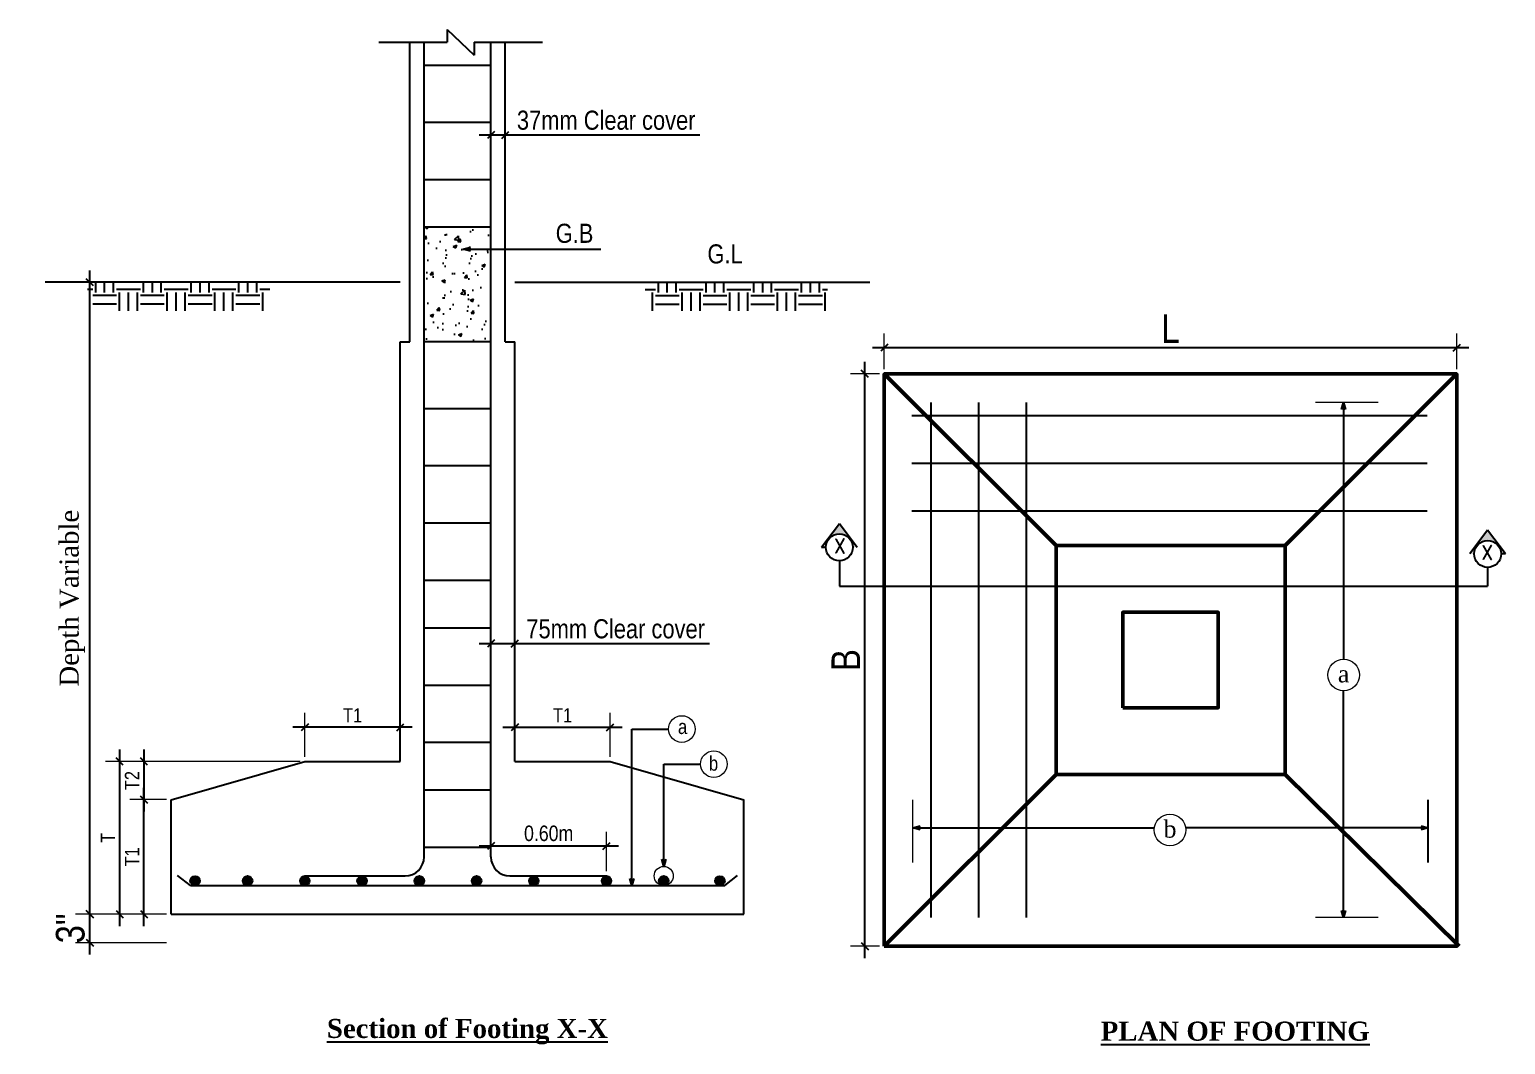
# Model space of a CAD drawing. Header units: inches. Extents: x -4010 to 92088, y -38563 to -1318.
# Drawn here: x 52288.8 to 52443.5, y -29858.7 to -29752.3 of the extents above; entities that cross this region are included whole.
import ezdxf

# ---------------------------------------------------------------- set-up
doc = ezdxf.new("R2010")
doc.units = ezdxf.units.IN
doc.header["$MEASUREMENT"] = 0
doc.header["$PDMODE"] = 99
doc.layers.add('Column', color=2, linetype='Continuous', lineweight=50)
doc.layers.add('DIM', color=7, linetype='Continuous', lineweight=15)
for name, color, linetype in [('con_out1', 2, 'Continuous'), ('Hatch', 3, 'Continuous'), ('Rod', 1, 'Continuous'), ('Tax', 250, 'Continuous'), ('TEX', 7, 'Continuous')]:
    doc.layers.add(name, color=color, linetype=linetype)
doc.styles.add('SECTION', font='romand.shx', dxfattribs={"height": 100})
doc.styles.get("Standard").update_dxf_attribs({"font": 'ARIALN.TTF'})
doc.dimstyles.new('_20', dxfattribs={"dimscale": 0.25, "dimtxt": 7, "dimasz": 5, "dimexe": 6, "dimexo": 2, "dimgap": 2, "dimtad": 1, "dimdec": 1, "dimzin": 3, "dimdsep": 46, "dimlunit": 4, "dimtxsty": 'Standard', "dimblk": 'OBLIQUE', "dimcen": 0, "dimdle": 5, "dimclrt": 7, "dimazin": 0, "dimtfac": 0.0375, "dimtdec": 1, "dimtofl": 0, "dimtmove": 0, "dimatfit": 3, "dimldrblk": 'OPEN30', "dimfxl": 6, "dimtvp": 0.8, "dimtolj": 1, "dimtzin": 0, "dimlwe": -1, "dimarcsym": 0})

# ---------------------------------------------------------------- blocks, each defined once
blk = doc.blocks.new('_Oblique')
at = {"color": 0, "linetype": 'ByBlock', "lineweight": -2}
blk.add_line((-0.5, -0.5), (0.5, 0.5), dxfattribs=at)
blk = doc.blocks.new('_Open30')
at = {"color": 0, "linetype": 'ByBlock', "lineweight": -2}
for p, q in [((-1, 0.27), (0, 0)), ((0, 0), (-1, -0.27)), ((0, 0), (-1, 0))]:
    blk.add_line(p, q, dxfattribs=at)
blk = doc.blocks.new('*D1127')
at = {"layer": 'Defpoints', "color": 0}
for p in [(52339.7, -29816.71), (52339.7, -29817.79), (52337.2, -29821.09)]:
    blk.add_point(p, dxfattribs=at)
at = {"layer": 'DIM', "color": 0}
for p, q in [((52337.2, -29820.59), (52337.2, -29815.21)), ((52339.7, -29817.29), (52339.7, -29815.21))]:
    blk.add_line(p, q, dxfattribs=at)
at = {"layer": 'DIM', "color": 0, "lineweight": -2}
for p, q in [((52335.95, -29816.71), (52339.7, -29816.71)), ((52339.7, -29816.71), (52360.09, -29816.71))]:
    blk.add_line(p, q, dxfattribs=at)
at = {"layer": 'DIM', "color": 0, "lineweight": -2, "xscale": 0.75, "yscale": 0.75, "zscale": 0.75, "rotation": 180}
blk.add_blockref('_Oblique', (52337.2, -29816.71), dxfattribs=at)
at = {"layer": 'DIM', "color": 0, "lineweight": -2, "xscale": 0.75, "yscale": 0.75, "zscale": 0.75}
blk.add_blockref('_Oblique', (52339.7, -29816.71), dxfattribs=at)
at = {"layer": 'DIM', "color": 7, "insert": (52350.27, -29815.18), "char_height": 3, "attachment_point": 5}
blk.add_mtext('\\A1;{\\H0.6667x;75mm Clear cover}', dxfattribs=at)
blk = doc.blocks.new('*D1122')
at = {"layer": 'Defpoints', "color": 0}
for p in [(52337.2, -29764.47), (52338.7, -29763.39), (52338.7, -29764.77)]:
    blk.add_point(p, dxfattribs=at)
at = {"layer": 'DIM', "color": 0}
for p, q in [((52337.2, -29763.97), (52337.2, -29761.89)), ((52338.7, -29764.27), (52338.7, -29761.89))]:
    blk.add_line(p, q, dxfattribs=at)
at = {"layer": 'DIM', "color": 0, "lineweight": -2}
for p, q in [((52335.95, -29763.39), (52338.7, -29763.39)), ((52338.7, -29763.39), (52359.1, -29763.39))]:
    blk.add_line(p, q, dxfattribs=at)
at = {"layer": 'DIM', "color": 0, "lineweight": -2, "xscale": 0.75, "yscale": 0.75, "zscale": 0.75, "rotation": 180}
blk.add_blockref('_Oblique', (52337.2, -29763.39), dxfattribs=at)
at = {"layer": 'DIM', "color": 0, "lineweight": -2, "xscale": 0.75, "yscale": 0.75, "zscale": 0.75}
blk.add_blockref('_Oblique', (52338.7, -29763.39), dxfattribs=at)
at = {"layer": 'DIM', "color": 7, "insert": (52349.28, -29761.86), "char_height": 3, "attachment_point": 5}
blk.add_mtext('\\A1;{\\H0.6667x;37mm Clear cover}', dxfattribs=at)
blk = doc.blocks.new('*D1128')
at = {"layer": 'Defpoints', "color": 0}
for p in [(52295.16, -29778.84), (52321.38, -29778.84), (52303.7, -29845.08)]:
    blk.add_point(p, dxfattribs=at)
at = {"layer": 'DIM', "color": 0, "lineweight": -2}
blk.add_line((52295.16, -29846.33), (52295.16, -29777.59), dxfattribs=at)
at = {"layer": 'DIM', "color": 0}
for p, q in [((52320.88, -29778.84), (52293.66, -29778.84)), ((52303.2, -29845.08), (52293.66, -29845.08))]:
    blk.add_line(p, q, dxfattribs=at)
at = {"layer": 'DIM', "color": 0, "lineweight": -2, "xscale": 0.75, "yscale": 0.75, "zscale": 0.75}
for p, rotation in [((52295.16, -29778.84), 90), ((52295.16, -29845.08), 270)]:
    blk.add_blockref('_Oblique', p, dxfattribs=dict(at, rotation=rotation))
at = {"layer": 'DIM', "color": 7, "insert": (52293.32, -29811.96), "char_height": 3, "attachment_point": 5, "rotation": 90}
blk.add_mtext('\\A1;{\\fTimes New Roman|b0|i0|c0|p18;\\H0.6667x;\\C256;Depth Variable}', dxfattribs=at)
blk = doc.blocks.new('*D1129')
at = {"layer": 'Defpoints', "color": 0}
for p in [(52317.7, -29825.49), (52317.7, -29829.08), (52327.7, -29829.08)]:
    blk.add_point(p, dxfattribs=at)
at = {"layer": 'DIM', "color": 0}
for p, q in [((52317.7, -29828.58), (52317.7, -29823.99)), ((52327.7, -29828.58), (52327.7, -29823.99))]:
    blk.add_line(p, q, dxfattribs=at)
at = {"layer": 'DIM', "color": 0, "lineweight": -2}
blk.add_line((52328.95, -29825.49), (52316.45, -29825.49), dxfattribs=at)
at = {"layer": 'DIM', "color": 0, "lineweight": -2, "xscale": 0.75, "yscale": 0.75, "zscale": 0.75, "rotation": 180}
blk.add_blockref('_Oblique', (52317.7, -29825.49), dxfattribs=at)
at = {"layer": 'DIM', "color": 0, "lineweight": -2, "xscale": 0.75, "yscale": 0.75, "zscale": 0.75}
blk.add_blockref('_Oblique', (52327.7, -29825.49), dxfattribs=at)
at = {"layer": 'DIM', "color": 7, "insert": (52322.7, -29824.24), "char_height": 3, "attachment_point": 5}
blk.add_mtext('\\A1;{\\H0.5x;\\C7;T1}', dxfattribs=at)
blk = doc.blocks.new('*D1130')
at = {"layer": 'Defpoints', "color": 0}
for p in [(52349.7, -29825.49), (52339.7, -29829.08), (52349.7, -29829.08)]:
    blk.add_point(p, dxfattribs=at)
at = {"layer": 'DIM', "color": 0}
for p, q in [((52339.7, -29828.58), (52339.7, -29823.99)), ((52349.7, -29828.58), (52349.7, -29823.99))]:
    blk.add_line(p, q, dxfattribs=at)
at = {"layer": 'DIM', "color": 0, "lineweight": -2}
blk.add_line((52338.45, -29825.49), (52350.95, -29825.49), dxfattribs=at)
at = {"layer": 'DIM', "color": 0, "lineweight": -2, "xscale": 0.75, "yscale": 0.75, "zscale": 0.75, "rotation": 180}
blk.add_blockref('_Oblique', (52339.7, -29825.49), dxfattribs=at)
at = {"layer": 'DIM', "color": 0, "lineweight": -2, "xscale": 0.75, "yscale": 0.75, "zscale": 0.75}
blk.add_blockref('_Oblique', (52349.7, -29825.49), dxfattribs=at)
at = {"layer": 'DIM', "color": 7, "insert": (52344.7, -29824.24), "char_height": 3, "attachment_point": 5}
blk.add_mtext('\\A1;{\\H0.5x;\\C7;T1}', dxfattribs=at)
blk = doc.blocks.new('*D1131')
at = {"layer": 'Defpoints', "color": 0}
for p in [(52300.84, -29833.08), (52303.7, -29833.08), (52303.45, -29845.08)]:
    blk.add_point(p, dxfattribs=at)
at = {"layer": 'DIM', "color": 0, "lineweight": -2}
blk.add_line((52300.84, -29846.33), (52300.84, -29831.83), dxfattribs=at)
at = {"layer": 'DIM', "color": 0}
for p, q in [((52303.2, -29833.08), (52299.34, -29833.08)), ((52302.95, -29845.08), (52299.34, -29845.08))]:
    blk.add_line(p, q, dxfattribs=at)
at = {"layer": 'DIM', "color": 0, "lineweight": -2, "xscale": 0.75, "yscale": 0.75, "zscale": 0.75}
for p, rotation in [((52300.84, -29833.08), 90), ((52300.84, -29845.08), 270)]:
    blk.add_blockref('_Oblique', p, dxfattribs=dict(at, rotation=rotation))
at = {"layer": 'DIM', "color": 7, "insert": (52299.59, -29839.08), "char_height": 3, "attachment_point": 5, "rotation": 90}
blk.add_mtext('\\A1;{\\H0.5x;\\C7;T1}', dxfattribs=at)
blk = doc.blocks.new('*D1132')
at = {"layer": 'Defpoints', "color": 0}
for p in [(52317.7, -29829.08), (52300.84, -29833.08), (52303.7, -29833.08)]:
    blk.add_point(p, dxfattribs=at)
at = {"layer": 'DIM', "color": 0, "lineweight": -2}
blk.add_line((52300.84, -29827.83), (52300.84, -29834.33), dxfattribs=at)
at = {"layer": 'DIM', "color": 0}
for p, q in [((52317.2, -29829.08), (52299.34, -29829.08)), ((52303.2, -29833.08), (52299.34, -29833.08))]:
    blk.add_line(p, q, dxfattribs=at)
at = {"layer": 'DIM', "color": 0, "lineweight": -2, "xscale": 0.75, "yscale": 0.75, "zscale": 0.75}
for p, rotation in [((52300.84, -29829.08), 90), ((52300.84, -29833.08), 270)]:
    blk.add_blockref('_Oblique', p, dxfattribs=dict(at, rotation=rotation))
at = {"layer": 'DIM', "color": 7, "insert": (52299.59, -29831.08), "char_height": 3, "attachment_point": 5, "rotation": 90}
blk.add_mtext('\\A1;{\\H0.5x;\\C7;T2}', dxfattribs=at)
blk = doc.blocks.new('*D1133')
at = {"layer": 'Defpoints', "color": 0}
for p in [(52298.3, -29829.08), (52317.7, -29829.08), (52303.7, -29845.08)]:
    blk.add_point(p, dxfattribs=at)
at = {"layer": 'DIM', "color": 0, "lineweight": -2}
blk.add_line((52298.3, -29846.33), (52298.3, -29827.83), dxfattribs=at)
at = {"layer": 'DIM', "color": 0}
for p, q in [((52317.2, -29829.08), (52296.8, -29829.08)), ((52303.2, -29845.08), (52296.8, -29845.08))]:
    blk.add_line(p, q, dxfattribs=at)
at = {"layer": 'DIM', "color": 0, "lineweight": -2, "xscale": 0.75, "yscale": 0.75, "zscale": 0.75}
for p, rotation in [((52298.3, -29829.08), 90), ((52298.3, -29845.08), 270)]:
    blk.add_blockref('_Oblique', p, dxfattribs=dict(at, rotation=rotation))
at = {"layer": 'DIM', "color": 7, "insert": (52297.05, -29837.08), "char_height": 3, "attachment_point": 5, "rotation": 90}
blk.add_mtext('\\A1;{\\H0.5x;\\C7;T}', dxfattribs=at)
blk = doc.blocks.new('*D1134')
at = {"layer": 'Defpoints', "color": 0}
for p in [(52337.2, -29837.94), (52337.2, -29838.09), (52349.31, -29841.08)]:
    blk.add_point(p, dxfattribs=at)
at = {"layer": 'DIM', "color": 0}
for p, q in [((52337.2, -29837.59), (52337.2, -29836.44)), ((52349.31, -29840.58), (52349.31, -29836.44))]:
    blk.add_line(p, q, dxfattribs=at)
at = {"layer": 'DIM', "color": 0, "lineweight": -2}
blk.add_line((52350.56, -29837.94), (52335.95, -29837.94), dxfattribs=at)
at = {"layer": 'DIM', "color": 0, "lineweight": -2, "xscale": 0.75, "yscale": 0.75, "zscale": 0.75, "rotation": 180}
blk.add_blockref('_Oblique', (52337.2, -29837.94), dxfattribs=at)
at = {"layer": 'DIM', "color": 0, "lineweight": -2, "xscale": 0.75, "yscale": 0.75, "zscale": 0.75}
blk.add_blockref('_Oblique', (52349.31, -29837.94), dxfattribs=at)
at = {"layer": 'DIM', "color": 7, "insert": (52343.25, -29836.62), "char_height": 3, "attachment_point": 5}
blk.add_mtext('\\A1;{\\H0.54x;0.60m}', dxfattribs=at)
blk = doc.blocks.new('*D1123')
at = {"layer": 'Defpoints', "color": 0}
for p in [(52295.16, -29845.08), (52303.45, -29845.08), (52303.7, -29848.08)]:
    blk.add_point(p, dxfattribs=at)
at = {"layer": 'DIM', "color": 0, "lineweight": -2}
blk.add_line((52295.16, -29849.33), (52295.16, -29843.83), dxfattribs=at)
at = {"layer": 'DIM', "color": 0}
for p, q in [((52302.95, -29845.08), (52293.66, -29845.08)), ((52303.2, -29848.08), (52293.66, -29848.08))]:
    blk.add_line(p, q, dxfattribs=at)
at = {"layer": 'DIM', "color": 0, "lineweight": -2, "xscale": 0.75, "yscale": 0.75, "zscale": 0.75}
for p, rotation in [((52295.16, -29845.08), 90), ((52295.16, -29848.08), 270)]:
    blk.add_blockref('_Oblique', p, dxfattribs=dict(at, rotation=rotation))
at = {"layer": 'DIM', "color": 7, "insert": (52293.13, -29846.58), "char_height": 3, "attachment_point": 5, "rotation": 90}
blk.add_mtext('\\A1;{\\C7;3"}', dxfattribs=at)
blk = doc.blocks.new('*D1135')
at = {"layer": 'Defpoints', "color": 0}
for p in [(52378.42, -29785.7), (52378.42, -29788.44), (52438.42, -29788.44)]:
    blk.add_point(p, dxfattribs=at)
at = {"layer": 'DIM', "color": 0}
for p, q in [((52378.42, -29787.94), (52378.42, -29784.2)), ((52438.42, -29787.94), (52438.42, -29784.2))]:
    blk.add_line(p, q, dxfattribs=at)
at = {"layer": 'DIM', "color": 0, "lineweight": -2}
blk.add_line((52439.67, -29785.7), (52377.17, -29785.7), dxfattribs=at)
at = {"layer": 'DIM', "color": 0, "lineweight": -2, "xscale": 0.75, "yscale": 0.75, "zscale": 0.75, "rotation": 180}
blk.add_blockref('_Oblique', (52378.42, -29785.7), dxfattribs=at)
at = {"layer": 'DIM', "color": 0, "lineweight": -2, "xscale": 0.75, "yscale": 0.75, "zscale": 0.75}
blk.add_blockref('_Oblique', (52438.42, -29785.7), dxfattribs=at)
at = {"layer": 'DIM', "color": 7, "insert": (52408.42, -29783.7), "char_height": 3, "attachment_point": 5}
blk.add_mtext('\\A1;{\\C7;L}', dxfattribs=at)
blk = doc.blocks.new('*D1136')
at = {"layer": 'Defpoints', "color": 0}
for p in [(52376.39, -29788.44), (52378.42, -29788.44), (52378.42, -29848.44)]:
    blk.add_point(p, dxfattribs=at)
at = {"layer": 'DIM', "color": 0, "lineweight": -2}
blk.add_line((52376.39, -29849.69), (52376.39, -29787.19), dxfattribs=at)
at = {"layer": 'DIM', "color": 0}
for p, q in [((52377.92, -29788.44), (52374.89, -29788.44)), ((52377.92, -29848.44), (52374.89, -29848.44))]:
    blk.add_line(p, q, dxfattribs=at)
at = {"layer": 'DIM', "color": 0, "lineweight": -2, "xscale": 0.75, "yscale": 0.75, "zscale": 0.75}
for p, rotation in [((52376.39, -29788.44), 90), ((52376.39, -29848.44), 270)]:
    blk.add_blockref('_Oblique', p, dxfattribs=dict(at, rotation=rotation))
at = {"layer": 'DIM', "color": 7, "insert": (52374.39, -29818.44), "char_height": 3, "attachment_point": 5, "rotation": 90}
blk.add_mtext('\\A1;{\\C7;B}', dxfattribs=at)

msp = doc.modelspace()

# ---------------------------------------------------------------- hatches: boundary and pattern name
at = {"layer": 'Hatch'}
h = msp.add_hatch(dxfattribs=at)
h.set_pattern_fill('AR-CONC', color=256, scale=0.5, style=0)
h.set_pattern_definition([(50, (52251.9286, -29885.8242), (3.5863, -0.31376), [0.375, -4.125]), (355, (52251.9286, -29885.8242), (-0.69376, 3.76096), [0.3, -3.3]), (100.4514, (52252.2275, -29885.8504), (2.89255, 3.4472), [0.3187, -3.50571]), (46.1842, (52251.9286, -29884.8242), (5.3362, -0.8276), [0.5625, -6.1875]), (96.6356, (52252.3733, -29884.893), (4.67331, 4.87059), [0.47805, -5.25856]), (351.184, (52251.9286, -29884.824), (4.6733, 4.8706), [0.45, -4.95]), (21, (52252.4286, -29885.0742), (2.984535, -2.013094), [0.375, -4.125]), (326, (52252.4286, -29885.0742), (1.21658, 3.62575), [0.3, -3.3]), (71.4514, (52252.6773, -29885.242), (4.20111, 1.61265), [0.3187, -3.50571]), (37.5, (52251.9286, -29885.8242), (0.060799, 1.664469), [0, -3.26, 0, -3.35, 0, -3.3125]), (7.5, (52251.9286, -29885.8242), (1.315348, 1.972059), [0, -1.91, 0, -3.185, 0, -1.2625]), (327.5, (52250.8136, -29885.8242), (2.669112, -0.112774), [0, -1.25, 0, -3.9, 0, -5.175]), (317.5, (52250.3136, -29885.8242), (2.91593, 0.500525), [0, -1.625, 0, -2.59, 0, -3.675])])
h.paths.add_polyline_path([(52330.198, -29785.078), (52337.198, -29785.078), (52337.198, -29773.078), (52330.198, -29773.078)])
h = msp.add_hatch(dxfattribs=at)
h.set_pattern_fill('EARTH', color=256, scale=10, style=0)
h.set_pattern_definition([(180, (52415.4666, -29879.5856), (-2.5, 2.5), [2.5, -2.5]), (180, (52415.4666, -29878.648), (-2.5, 2.5), [2.5, -2.5]), (180, (52415.4666, -29877.7106), (-2.5, 2.5), [2.5, -2.5]), (90, (52415.154, -29877.398), (2.5, 2.5), [2.5, -2.5]), (90, (52414.2166, -29877.398), (2.5, 2.5), [2.5, -2.5]), (90, (52413.279, -29877.398), (2.5, 2.5), [2.5, -2.5])])
h.paths.add_polyline_path([(52294.928, -29778.842), (52314.03, -29778.842), (52314.03, -29781.842), (52294.928, -29781.842)])
h = msp.add_hatch(dxfattribs=at)
h.set_pattern_fill('EARTH', color=256, scale=10, style=0)
h.set_pattern_definition([(0, (52251.9286, -29879.5856), (2.5, 2.5), [2.5, -2.5]), (0, (52251.9286, -29878.648), (2.5, 2.5), [2.5, -2.5]), (0, (52251.9286, -29877.7106), (2.5, 2.5), [2.5, -2.5]), (90, (52252.2411, -29877.398), (-2.5, 2.5), [2.5, -2.5]), (90, (52253.1786, -29877.398), (-2.5, 2.5), [2.5, -2.5]), (90, (52254.1161, -29877.398), (-2.5, 2.5), [2.5, -2.5])])
h.paths.add_polyline_path([(52372.467, -29778.842), (52353.365, -29778.842), (52353.365, -29781.842), (52372.467, -29781.842)])
at = {"layer": 'Rod'}
for points in [[(52306.697, -29841.595, 1), (52305.697, -29841.595, 1)], [(52312.198, -29841.581, 1), (52311.198, -29841.581, 1)], [(52318.198, -29841.581, 1), (52317.198, -29841.581, 1)], [(52324.198, -29841.581, 1), (52323.198, -29841.581, 1)], [(52330.198, -29841.581, 1), (52329.198, -29841.581, 1)], [(52336.198, -29841.581, 1), (52335.198, -29841.581, 1)], [(52342.198, -29841.581, 1), (52341.198, -29841.581, 1)], [(52349.81, -29841.581, 1), (52348.81, -29841.581, 1)], [(52355.81, -29841.581, 1), (52354.81, -29841.581, 1)], [(52361.698, -29841.595, 1), (52360.698, -29841.595, 1)]]:
    msp.add_hatch(color=256, dxfattribs=at).paths.add_polyline_path(points)
at = {"layer": 'TEX'}
for points in [[(52371.844, -29806.621), (52372.307, -29806.621, -1), (52375.132, -29806.621), (52375.594, -29806.621), (52373.719, -29804.121)], [(52441.647, -29804.816), (52439.772, -29807.316), (52440.235, -29807.316, -1), (52443.06, -29807.316), (52443.522, -29807.316)]]:
    msp.add_hatch(color=256, dxfattribs=at).paths.add_polyline_path(points)

# ---------------------------------------------------------------- linework, layer by layer
at = {"layer": 'Column'}
for p, q in [((52396.421, -29806.44), (52378.421, -29788.44)), ((52420.421, -29806.44), (52438.421, -29788.44)), ((52396.421, -29830.44), (52378.421, -29848.44)), ((52420.421, -29830.44), (52438.671, -29848.44))]:
    msp.add_line(p, q, dxfattribs=at)
for points in [[(52378.421, -29848.44), (52438.421, -29848.44), (52438.421, -29788.44), (52378.421, -29788.44)], [(52396.421, -29830.44), (52420.421, -29830.44), (52420.421, -29806.44), (52396.421, -29806.44)], [(52403.421, -29823.44), (52413.421, -29823.44), (52413.421, -29813.44), (52403.421, -29813.44)]]:
    msp.add_lwpolyline(points, close=True, dxfattribs=at)
at = {"layer": 'con_out1'}
for p, q in [((52325.466, -29753.682), (52332.628, -29753.682)), ((52328.698, -29785.081), (52328.698, -29753.682)), ((52332.628, -29752.338), (52332.628, -29753.682)), ((52332.628, -29752.338), (52335.442, -29755.026)), ((52335.442, -29753.682), (52342.603, -29753.682)), ((52335.442, -29753.682), (52335.442, -29755.026)), ((52338.698, -29785.081), (52338.698, -29753.682)), ((52337.198, -29773.078), (52330.198, -29773.078)), ((52327.698, -29829.081), (52327.698, -29785.081)), ((52327.698, -29785.081), (52328.698, -29785.081)), ((52337.198, -29785.078), (52330.198, -29785.078)), ((52338.698, -29785.081), (52339.698, -29785.081)), ((52339.698, -29829.081), (52339.698, -29785.081)), ((52303.698, -29833.081), (52317.698, -29829.081)), ((52317.698, -29829.081), (52327.698, -29829.081)), ((52339.698, -29829.081), (52349.698, -29829.081)), ((52349.698, -29829.081), (52363.698, -29833.081)), ((52303.698, -29845.081), (52303.698, -29833.081)), ((52363.698, -29845.081), (52363.698, -29833.081)), ((52303.698, -29845.081), (52363.698, -29845.081))]:
    msp.add_line(p, q, dxfattribs=at)
at = {"layer": 'DIM'}
for p, q in [((52430.17, -29791.44), (52423.621, -29791.44)), ((52355.31, -29829.352), (52359.16, -29829.352)), ((52381.421, -29839.654), (52381.421, -29833.105)), ((52430.17, -29845.44), (52423.621, -29845.44))]:
    msp.add_line(p, q, dxfattribs=at)
for centre, radius in [((52426.57, -29820.01), 1.657), ((52357.206, -29825.677), 1.398), ((52360.558, -29829.352), 1.398), ((52408.356, -29836.26), 1.657), ((52355.31, -29841.081), 1)]:
    msp.add_circle(centre, radius, dxfattribs=at)
at = {"layer": 'Hatch'}
for p, q in [((52327.698, -29778.842), (52290.495, -29778.842)), ((52339.698, -29778.842), (52376.9, -29778.842))]:
    msp.add_line(p, q, dxfattribs=at)
at = {"layer": 'Rod'}
for p, q in [((52330.198, -29839.081), (52330.198, -29753.682)), ((52337.198, -29839.081), (52337.198, -29753.682)), ((52337.198, -29756.095), (52330.198, -29756.095)), ((52337.198, -29762.095), (52330.198, -29762.095)), ((52337.198, -29768.095), (52330.198, -29768.095)), ((52337.198, -29792.095), (52330.198, -29792.095)), ((52383.305, -29791.44), (52383.305, -29845.44)), ((52388.305, -29791.44), (52388.305, -29845.44)), ((52393.305, -29791.44), (52393.305, -29845.44)), ((52381.305, -29792.812), (52435.305, -29792.812)), ((52337.198, -29798.095), (52330.198, -29798.095)), ((52381.305, -29797.812), (52435.305, -29797.812)), ((52381.305, -29802.812), (52435.305, -29802.812)), ((52337.198, -29804.095), (52330.198, -29804.095)), ((52337.198, -29810.095), (52330.198, -29810.095)), ((52337.198, -29810.095), (52330.198, -29810.095)), ((52337.198, -29815.095), (52330.198, -29815.095)), ((52337.198, -29821.095), (52330.198, -29821.095)), ((52337.198, -29827.095), (52330.198, -29827.095)), ((52337.198, -29832.095), (52330.198, -29832.095)), ((52337.198, -29838.095), (52330.198, -29838.095)), ((52305.698, -29842.081), (52304.351, -29841.048)), ((52317.698, -29841.081), (52328.198, -29841.081)), ((52339.198, -29841.081), (52349.31, -29841.081)), ((52361.698, -29842.081), (52363.044, -29841.048)), ((52305.698, -29842.081), (52361.698, -29842.081))]:
    msp.add_line(p, q, dxfattribs=at)
for centre in [(52306.197, -29841.595), (52311.698, -29841.581), (52317.698, -29841.581), (52323.698, -29841.581), (52329.698, -29841.581), (52335.698, -29841.581), (52341.698, -29841.581), (52349.31, -29841.581), (52355.31, -29841.581), (52361.198, -29841.595)]:
    msp.add_circle(centre, 0.5, dxfattribs=at)
for centre, start, end in [((52328.198, -29839.081), 270, 0), ((52339.198, -29839.081), 180, 270)]:
    msp.add_arc(centre, 2, start, end, dxfattribs=at)
at = {"layer": 'Tax'}
for p, q in [((52435.421, -29839.654), (52435.421, -29833.105)), ((52381.421, -29836.04), (52406.713, -29836.04)), ((52435.421, -29836.04), (52409.998, -29836.04))]:
    msp.add_line(p, q, dxfattribs=at)
at = {"layer": 'TEX'}
for p, q in [((52371.844, -29806.621), (52373.719, -29804.121)), ((52373.719, -29804.121), (52375.594, -29806.621)), ((52441.647, -29804.816), (52439.772, -29807.316)), ((52443.522, -29807.316), (52441.647, -29804.816)), ((52371.844, -29806.621), (52372.307, -29806.621)), ((52443.522, -29807.316), (52443.06, -29807.316)), ((52373.719, -29808.034), (52373.719, -29810.682)), ((52441.647, -29808.729), (52441.647, -29810.682)), ((52373.719, -29810.682), (52441.647, -29810.682))]:
    msp.add_line(p, q, dxfattribs=at)
for centre in [(52373.719, -29806.621), (52441.647, -29807.316)]:
    msp.add_circle(centre, 1.413, dxfattribs=at)

# ---------------------------------------------------------------- texts
at = {"layer": 'DIM'}
for s, p in [('a', (52356.802, -29826.2)), ('b', (52360.045, -29830.042))]:
    msp.add_text(s, height=1.519, dxfattribs=at).set_placement(p)
for s, insert, char_height, attachment_point in [('G.B', (52343.989, -29772.704), 2, 1), ('G.L', (52359.89, -29774.864), 2, 1), ('\\A1;{\\fTimes New Roman|b0|i0|c0|p18;a}', (52426.557, -29819.899), 1.8, 5), ('{\\fTimes New Roman|b0|i0|c0|p18;b}', (52408.367, -29836.174), 1.8, 5)]:
    msp.add_mtext(s, dxfattribs=dict(at, insert=insert, char_height=char_height, attachment_point=attachment_point))
at = {"layer": 'TEX', "char_height": 1.5, "style": 'SECTION'}
for insert, attachment_point in [((52373.12, -29805.722), 1), ((52442.247, -29806.417), 3)]:
    msp.add_mtext('X', dxfattribs=dict(at, insert=insert, attachment_point=attachment_point))
at = {"layer": 'TEX', "char_height": 2, "width": 81.96997, "attachment_point": 1}
for s, insert in [('{\\fTimes New Roman|b1|i0|c0|p18;\\LSection of Footing X-X}', (52320.008, -29856.066)), ('\\pt18;{\\fTimes New Roman|b1|i0|c0|p18;\\LPLAN OF FOOTING}', (52401.101, -29856.348))]:
    msp.add_mtext(s, dxfattribs=dict(at, insert=insert))

# ---------------------------------------------------------------- dimensions: what is measured, and where the dimension line sits
at = {"layer": 'DIM'}
for base, p1, p2, text, picture, middle in [((52338.698, -29763.394), (52337.198, -29764.468), (52338.698, -29764.771), '{\\H0.6667x;37mm Clear cover}', '*D1122', (52349.276, -29761.859)), ((52378.421, -29785.698), (52438.421, -29788.44), (52378.421, -29788.44), '{\\C7;L}', '*D1135', (52408.421, -29783.698)), ((52339.698, -29816.714), (52337.198, -29821.095), (52339.698, -29817.788), '{\\H0.6667x;75mm Clear cover}', '*D1127', (52350.269, -29815.179)), ((52349.698, -29825.49), (52339.698, -29829.081), (52349.698, -29829.081), '{\\H0.5x;\\C7;T1}', '*D1130', (52344.698, -29824.237)), ((52337.198, -29837.943), (52349.31, -29841.081), (52337.198, -29838.095), '{\\H0.54x;0.60m}', '*D1134', (52343.254, -29836.616))]:
    dim = msp.add_linear_dim(base=base, p1=p1, p2=p2, text=text, dimstyle='_20', override={"dimtxt": 12, "dimasz": 3}, dxfattribs=at)
    dim.commit()
    dim.dimension.update_dxf_attribs({"geometry": picture, "text_midpoint": middle})
for base, p1, p2, text, picture, middle in [((52295.159, -29778.842), (52303.698, -29845.081), (52321.38, -29778.842), '{\\fTimes New Roman|b0|i0|c0|p18;\\H0.6667x;\\C256;Depth Variable}', '*D1128', (52295.159, -29811.961)), ((52295.159, -29845.081), (52303.698, -29848.081), (52303.448, -29845.081), '{\\C7;<>}', '*D1123', (52295.159, -29846.581))]:
    dim = msp.add_linear_dim(base=base, p1=p1, p2=p2, angle=90, text=text, dimstyle='_20', override={"dimtxt": 12, "dimasz": 3}, dxfattribs=at)
    dim.commit()
    dim.dimension.update_dxf_attribs({"geometry": picture, "text_midpoint": middle, "dimtype": 160})
for base, p1, p2, text, picture, middle in [((52376.387, -29788.44), (52378.421, -29848.44), (52378.421, -29788.44), '{\\C7;B}', '*D1136', (52374.387, -29818.44)), ((52298.304, -29829.081), (52303.698, -29845.081), (52317.698, -29829.081), '{\\H0.5x;\\C7;T}', '*D1133', (52297.054, -29837.081)), ((52300.838, -29833.081), (52317.698, -29829.081), (52303.698, -29833.081), '{\\H0.5x;\\C7;T2}', '*D1132', (52299.585, -29831.081)), ((52300.838, -29833.081), (52303.448, -29845.081), (52303.698, -29833.081), '{\\H0.5x;\\C7;T1}', '*D1131', (52299.585, -29839.081))]:
    dim = msp.add_linear_dim(base=base, p1=p1, p2=p2, angle=90, text=text, dimstyle='_20', override={"dimtxt": 12, "dimasz": 3}, dxfattribs=at)
    dim.commit()
    dim.dimension.update_dxf_attribs({"geometry": picture, "text_midpoint": middle})
dim = msp.add_linear_dim(base=(52317.698, -29825.49), p1=(52327.698, -29829.081), p2=(52317.698, -29829.081), text='{\\H0.5x;\\C7;T1}', dimstyle='_20', override={"dimtxt": 12, "dimasz": 3}, dxfattribs=at)
dim.commit()
dim.dimension.update_dxf_attribs({"geometry": '*D1129', "text_midpoint": (52322.698, -29825.49), "dimtype": 160})

# ---------------------------------------------------------------- leaders
at = {"layer": 'DIM', "annotation_type": 0, "has_hookline": 1, "hookline_direction": 0, "text_width": 4.575}
msp.add_leader([(52334.302, -29775.364), (52343.629, -29775.364)], dimstyle='_20', override={"dimtxt": 12, "dimasz": 3}, dxfattribs=at)
at = {"layer": 'DIM'}
for points in [[(52426.555, -29791.44), (52426.55, -29818.354)], [(52426.556, -29845.44), (52426.556, -29821.667)], [(52351.958, -29842.081), (52351.958, -29825.677), (52355.808, -29825.677)], [(52355.31, -29840.08), (52355.31, -29829.352), (52359.16, -29829.352)], [(52381.421, -29836.04), (52406.713, -29836.04)], [(52435.421, -29836.04), (52409.998, -29836.04)]]:
    msp.add_leader(points, dimstyle='_20', override={"dimtxt": 12, "dimasz": 3}, dxfattribs=at)

doc.saveas('drawing.dxf')
